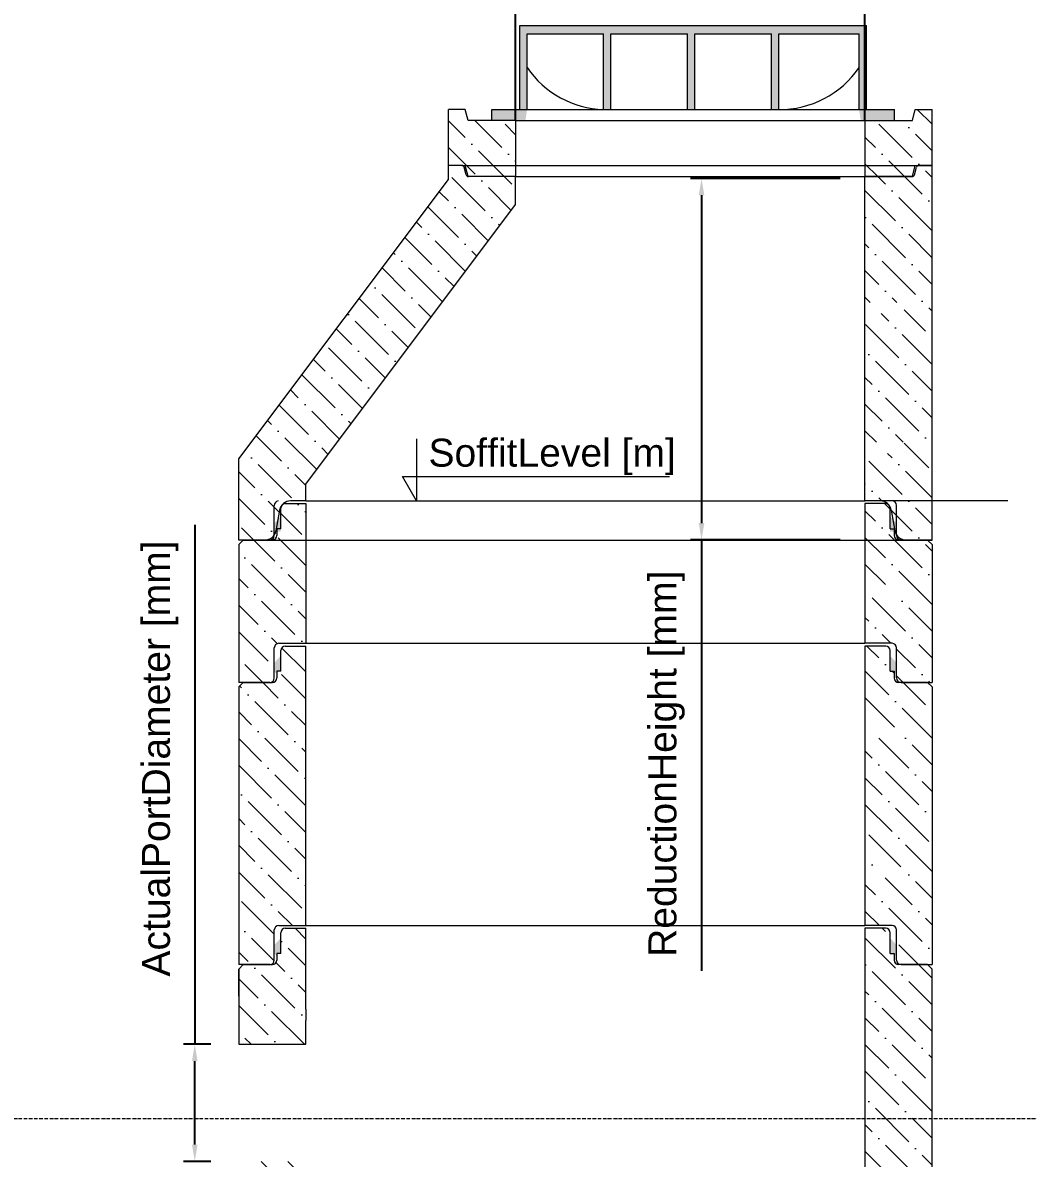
# Model space of a CAD drawing. Extents: x -36162 to -27468, y 13969 to 19902.
# Drawn here: x -34113 to -32314, y 15888 to 17919 of the extents above; entities that cross this region are included whole.
import ezdxf
from ezdxf.enums import TextEntityAlignment as Align

# ---------------------------------------------------------------- set-up
doc = ezdxf.new("R2010")
doc.units = 0
doc.header["$LTSCALE"] = 50
doc.header["$MEASUREMENT"] = 0
doc.linetypes.add('DASHDOT', pattern=[18.5, 12, -3, 0.5, -3])
doc.layers.get('0').update_dxf_attribs({"lineweight": 0})
doc.layers.get('DEFPOINTS').update_dxf_attribs({"lineweight": 0})
doc.layers.add('0_5', color=250, linetype='Continuous', lineweight=0)
doc.layers.add('BA_szr', color=7, linetype='Continuous', lineweight=5)
doc.styles.add('_TCW_TXTSTY_2', font='times.ttf', dxfattribs={"height": 1e-07})
doc.styles.add('_TCW_TXTSTY_4', font='arial.ttf', dxfattribs={"height": 50.000004})
doc.styles.add('_TCW_TXTSTY_5', font='times.ttf', dxfattribs={"height": 0.15})
doc.styles.add('BIKWYM', font='BIKROMSW.SHX', dxfattribs={"width": 0.85})
doc.styles.get("Standard").update_dxf_attribs({"font": 'arial.ttf', "height": 50.000004})
doc.dimstyles.get("Standard").update_dxf_attribs({"dimtxt": 0.18, "dimasz": 0.18, "dimexe": 0.18, "dimexo": 0.0625, "dimgap": 0.09, "dimtad": 0, "dimtih": 1, "dimtoh": 1, "dimdec": 4, "dimzin": 0, "dimdsep": 46, "dimtxsty": 'Standard', "dimcen": 0.09, "dimadec": 0, "dimazin": 0, "dimtfac": 1, "dimtdec": 4, "dimtofl": 0, "dimtmove": 0, "dimatfit": 3, "dimfxl": 1, "dimtolj": 1, "dimtzin": 0, "dimarcsym": 0})

# ---------------------------------------------------------------- blocks, each defined once
blk = doc.blocks.new('*D24')
at = {"layer": '0_5', "color": 0, "linetype": 'ByBlock', "lineweight": -2, "transparency": 16777216}
for p, q in [((-32650.6, 17640.5), (-32918.4, 17640.5)), ((-32898.4, 17610.5), (-32898.4, 17024.3)), ((-32650.6, 16994.3), (-32918.4, 16994.3)), ((-32898.4, 16994.3), (-32898.4, 16223.3))]:
    blk.add_line(p, q, dxfattribs=at)
at = {"layer": '0_5', "color": 0, "transparency": 16777216}
for points in [[(-32903.4, 17610.5), (-32893.4, 17610.5), (-32898.4, 17640.5)], [(-32903.4, 17024.3), (-32893.4, 17024.3), (-32898.4, 16994.3)]]:
    blk.add_solid(points, dxfattribs=at)
at = {"layer": 'DEFPOINTS', "color": 0, "transparency": 16777216}
for p in [(-32898.4, 17640.5), (-32600.6, 17640.5), (-32600.6, 16994.3)]:
    blk.add_point(p, dxfattribs=at)
at = {"layer": '0_5', "color": 0, "transparency": 16777216, "insert": (-32960.8, 16593.8), "char_height": 50, "attachment_point": 5, "rotation": 90}
blk.add_mtext('\\A1;ReductionHeight [mm]', dxfattribs=at)
blk = doc.blocks.new('*D31')
at = {"layer": '0_5', "color": 0, "linetype": 'ByBlock', "lineweight": -2, "transparency": 16777216}
for p, q in [((-33804.8, 17021), (-33804.8, 16092)), ((-33776, 16092), (-33824.8, 16092)), ((-33804.8, 15912.7), (-33804.8, 16062)), ((-33776, 15882.7), (-33824.8, 15882.7))]:
    blk.add_line(p, q, dxfattribs=at)
at = {"layer": '0_5', "color": 0, "transparency": 16777216}
for points in [[(-33809.8, 16062), (-33799.8, 16062), (-33804.8, 16092)], [(-33809.8, 15912.7), (-33799.8, 15912.7), (-33804.8, 15882.7)]]:
    blk.add_solid(points, dxfattribs=at)
at = {"layer": 'DEFPOINTS', "color": 0, "transparency": 16777216}
for p in [(-33804.8, 16092), (-33726, 16092), (-33726, 15882.7)]:
    blk.add_point(p, dxfattribs=at)
at = {"layer": '0_5', "color": 0, "transparency": 16777216, "insert": (-33866.7, 16603.2), "char_height": 50, "attachment_point": 5, "rotation": 90}
blk.add_mtext('\\A1;ActualPortDiameter [mm]', dxfattribs=at)
blk = doc.blocks.new('WYM-ST3')
for q in [(-7.5, 7.5), (-7.5, -7.5), (-3.75, 0)]:
    blk.add_line((0, 0), q)
blk = doc.blocks.new('*D41')
at = {"linetype": 'ByBlock', "lineweight": -2, "transparency": 16777216}
blk.add_arc((-28865.3, 15882.7), 735.8, 202.6557, 269.8443, dxfattribs=at)
at = {"layer": '0_5', "color": 0, "linetype": 'ByBlock', "lineweight": -2, "transparency": 16777216}
for p, q in [((-33231, 17744), (-33231, 18035.8)), ((-32606, 17744), (-32606, 18035.8)), ((-32636, 18015.8), (-33201, 18015.8))]:
    blk.add_line(p, q, dxfattribs=at)
at = {"layer": '0_5', "color": 0, "transparency": 16777216}
for points in [[(-33201, 18020.8), (-33201, 18010.8), (-33231, 18015.8)], [(-32636, 18020.8), (-32636, 18010.8), (-32606, 18015.8)]]:
    blk.add_solid(points, dxfattribs=at)
at = {"layer": 'DEFPOINTS', "color": 0, "transparency": 16777216}
for p in [(-33231, 18015.8), (-33231, 17644), (-32606, 17644), (-28865.3, 16739.4), (-28743.6, 15933.1), (-29561.9, 15594.2), (-29385.6, 15362.4), (-28865.3, 15026.7)]:
    blk.add_point(p, dxfattribs=at)
at = {"lineweight": -2, "transparency": 16777216, "xscale": 2, "yscale": 2, "zscale": 2}
for p, rotation in [((-29545.1, 15601.1), 112.5778683454403), ((-28865.3, 15146.9), 359.9221316545593)]:
    blk.add_blockref('WYM-ST3', p, dxfattribs=dict(at, rotation=rotation))
at = {"color": 7, "transparency": 16777216, "insert": (-29260.8, 15290.9), "char_height": 30, "attachment_point": 5, "rotation": 326.25, "style": 'BIKWYM'}
blk.add_mtext('\\A1;68°', dxfattribs=at)
at = {"layer": '0_5', "color": 0, "transparency": 16777216, "insert": (-32918.5, 18078.6), "char_height": 50, "attachment_point": 5}
blk.add_mtext('\\A1;AccessLengthOrRadius [mm]', dxfattribs=at)

msp = doc.modelspace()

# ---------------------------------------------------------------- hatches: boundary and pattern name
at = {"layer": '0_5', "linetype": 'Continuous', "lineweight": 0}
h = msp.add_hatch(dxfattribs=at)
h.set_pattern_fill('ANSI36', angle=90, style=0)
h.paths.add_polyline_path([(-33210.4, 17899.3), (-33073.5, 17899.3), (-33073.5, 17764), (-33060.4, 17764), (-33060.4, 17899.3), (-32923.5, 17899.3), (-32923.5, 17764), (-32910.4, 17764), (-32910.4, 17899.3), (-32773.5, 17899.3), (-32773.5, 17764), (-32760.4, 17764), (-32760.4, 17899.3), (-32616.6, 17899.3), (-32616.6, 17764), (-32603.5, 17764), (-32603.5, 17914), (-33223.5, 17914), (-33223.5, 17764), (-33210.4, 17764)])
h = msp.add_hatch(dxfattribs=at)
h.set_pattern_fill('ANSI36', angle=90, style=0)
h.paths.add_polyline_path([(-33210.4, 17764), (-33273.5, 17764), (-33273.5, 17744), (-33213.5, 17744)])
h.paths.add_polyline_path([(-32553.5, 17764), (-32616.6, 17764), (-32613.5, 17744), (-32553.5, 17744)])
h = msp.add_hatch(dxfattribs=at)
h.set_pattern_fill('ANSI36', angle=90, style=0)
h.paths.add_polyline_path([(-33210.4, 17764), (-33273.5, 17764), (-33273.5, 17744), (-33213.5, 17744)])
h.paths.add_polyline_path([(-32553.5, 17764), (-32616.6, 17764), (-32613.5, 17744), (-32553.5, 17744)])
h = msp.add_hatch(dxfattribs=at)
h.set_pattern_fill('ANSI36', angle=90, style=0)
h.paths.add_polyline_path([(-33662.5, 17024), (-33651, 17036.7), (-33651, 17027.5), (-33651, 17009), (-33658, 17009), (-33658, 17003), (-33662.5, 17009)])
h = msp.add_hatch(dxfattribs=at)
h.set_pattern_fill('ANSI36', angle=90, style=0)
h.paths.add_polyline_path([(-32549.5, 17024), (-32561, 17036.7), (-32561, 17027.5), (-32561, 17009), (-32554, 17009), (-32554, 17003), (-32549.5, 17009)])
h = msp.add_hatch(dxfattribs=at)
h.set_pattern_fill('ANSI36', angle=90, style=0)
h.paths.add_polyline_path([(-33662.5, 16774.2), (-33651, 16787), (-33651, 16777.7), (-33651, 16759.2), (-33658, 16759.2), (-33658, 16753.2), (-33662.5, 16759.2)])
h = msp.add_hatch(dxfattribs=at)
h.set_pattern_fill('ANSI36', angle=90, style=0)
h.paths.add_polyline_path([(-32549.5, 16774.2), (-32561, 16787), (-32561, 16777.7), (-32561, 16759.2), (-32554, 16759.2), (-32554, 16753.2), (-32549.5, 16759.2)])
h = msp.add_hatch(dxfattribs=at)
h.set_pattern_fill('ANSI36', angle=90, style=0)
h.paths.add_polyline_path([(-33662.5, 16269.5), (-33651, 16282.2), (-33651, 16273), (-33651, 16254.5), (-33658, 16254.5), (-33658, 16248.5), (-33662.5, 16254.5)])
h = msp.add_hatch(dxfattribs=at)
h.set_pattern_fill('ANSI36', angle=90, style=0)
h.paths.add_polyline_path([(-32549.5, 16269.5), (-32561, 16282.2), (-32561, 16273), (-32561, 16254.5), (-32554, 16254.5), (-32554, 16248.5), (-32549.5, 16254.5)])
at = {"layer": 'BA_szr', "linetype": 'Continuous', "lineweight": 0}
h = msp.add_hatch(dxfattribs=at)
h.set_pattern_fill('ANSI36', color=256, scale=270, angle=90, style=0)
h.paths.add_polyline_path([(-33321, 17664), (-33316, 17644), (-33231, 17644), (-33231, 17744), (-33273.5, 17744), (-33316, 17744), (-33321, 17764), (-33351, 17764), (-33351, 17664)])
h = msp.add_hatch(dxfattribs=at)
h.set_pattern_fill('ANSI36', color=256, scale=270, angle=90, style=0)
h.paths.add_polyline_path([(-32486, 17664), (-32486, 17764), (-32516, 17764), (-32521, 17744), (-32606, 17744), (-32606, 17644), (-32606, 17644), (-32521, 17644), (-32516, 17664), (-32486, 17664)])
h = msp.add_hatch(dxfattribs=at)
h.set_pattern_fill('ANSI36', color=256, scale=270, angle=90, style=0)
h.paths.add_polyline_path([(-33726, 16994), (-33726, 17139), (-33351, 17639), (-33351, 17664), (-33326.9, 17664), (-33326.5, 17664), (-33326.1, 17663.9), (-33325.7, 17663.8), (-33325.3, 17663.7), (-33325, 17663.5), (-33324.6, 17663.3), (-33324.3, 17663), (-33324, 17662.8), (-33323.8, 17662.5), (-33323.5, 17662.1), (-33323.3, 17661.8), (-33323.2, 17661.4), (-33323, 17661), (-33319.3, 17646.9), (-33319.1, 17646.6), (-33319, 17646.2), (-33318.8, 17645.8), (-33318.6, 17645.5), (-33318.3, 17645.2), (-33318, 17644.9), (-33317.7, 17644.7), (-33317.3, 17644.5), (-33317, 17644.3), (-33316.6, 17644.2), (-33316.2, 17644.1), (-33315.8, 17644), (-33315.4, 17644), (-33231, 17644), (-33231, 17594), (-33606, 17094), (-33606, 17064), (-33633.3, 17064), (-33635.3, 17063.9), (-33637.3, 17063.6), (-33639.2, 17063.1), (-33641.1, 17062.4), (-33642.9, 17061.5), (-33644.6, 17060.5), (-33646.2, 17059.3), (-33647.7, 17057.9), (-33649, 17056.5), (-33650.1, 17054.8), (-33651.1, 17053.1), (-33652, 17051.3), (-33652.6, 17049.4), (-33653, 17047.5), (-33659.6, 17010.5), (-33660, 17008.6), (-33660.6, 17006.7), (-33661.5, 17004.9), (-33662.5, 17003.1), (-33663.6, 17001.5), (-33664.9, 17000), (-33666.4, 16998.7), (-33668, 16997.5), (-33669.7, 16996.4), (-33671.5, 16995.6), (-33673.4, 16994.9), (-33675.3, 16994.4), (-33677.3, 16994.1), (-33679.3, 16994)])
h = msp.add_hatch(dxfattribs=at)
h.set_pattern_fill('ANSI36', color=256, scale=270, angle=90, style=0)
h.paths.add_polyline_path([(-32510, 17656), (-32509.8, 17656), (-32509.6, 17656), (-32509.4, 17656), (-32509.2, 17656.1), (-32509, 17656.1), (-32508.8, 17656.2), (-32508.6, 17656.2), (-32508.4, 17656.3), (-32508.2, 17656.4), (-32508, 17656.5), (-32507.9, 17656.6), (-32507.7, 17656.7), (-32507.5, 17656.9), (-32507.4, 17657), (-32507.2, 17657.2), (-32507.1, 17657.3), (-32506.9, 17657.5), (-32506.8, 17657.6), (-32506.7, 17657.8), (-32506.6, 17658), (-32506.5, 17658.2), (-32506.4, 17658.4), (-32506.3, 17658.5), (-32506.2, 17658.7), (-32506.2, 17658.9)])
h.paths.add_polyline_path([(-32513, 17017.5), (-32513.2, 17018.5), (-32513.5, 17019.5), (-32513.8, 17020.5), (-32514.1, 17021.4), (-32514.5, 17022.4), (-32515, 17023.3), (-32515.5, 17024.2), (-32516.1, 17025.1), (-32516.6, 17025.9), (-32517.3, 17026.7), (-32518, 17027.5), (-32518.7, 17028.3), (-32519.4, 17029), (-32520.2, 17029.6), (-32521.1, 17030.3), (-32521.9, 17030.8), (-32522.8, 17031.4), (-32523.7, 17031.9), (-32524.6, 17032.3), (-32525.6, 17032.7), (-32526.6, 17033), (-32527.6, 17033.3), (-32528.6, 17033.6), (-32529.6, 17033.7), (-32530.6, 17033.9), (-32531.7, 17034), (-32532.7, 17034)])
h.paths.add_polyline_path([(-32552.4, 17010.5), (-32558.9, 17047.5), (-32558.9, 17047.5), (-32559.1, 17048.5), (-32559.4, 17049.5), (-32559.7, 17050.5), (-32560, 17051.4), (-32560.4, 17052.4), (-32560.9, 17053.3), (-32561.4, 17054.2), (-32562, 17055.1), (-32562.6, 17055.9), (-32563.2, 17056.7), (-32563.9, 17057.5), (-32564.6, 17058.3), (-32565.3, 17059), (-32566.1, 17059.6), (-32567, 17060.3), (-32567.8, 17060.8), (-32568.7, 17061.4), (-32569.6, 17061.9), (-32570.6, 17062.3), (-32571.5, 17062.7), (-32572.5, 17063), (-32573.5, 17063.3), (-32574.5, 17063.6), (-32575.5, 17063.7), (-32576.5, 17063.9), (-32577.6, 17064), (-32578.6, 17064), (-32578.6, 17064), (-32606, 17064), (-32606, 17094), (-32606, 17149), (-32536, 17149), (-32536, 17169), (-32606, 17169), (-32606, 17399), (-32536, 17399), (-32536, 17419), (-32606, 17419), (-32606, 17594), (-32606, 17644), (-32521.5, 17644), (-32521.5, 17644), (-32521.3, 17644), (-32521.1, 17644), (-32520.9, 17644), (-32520.7, 17644.1), (-32520.5, 17644.1), (-32520.3, 17644.2), (-32520.1, 17644.2), (-32519.9, 17644.3), (-32519.7, 17644.4), (-32519.5, 17644.5), (-32519.4, 17644.6), (-32519.2, 17644.7), (-32519, 17644.9), (-32518.9, 17645), (-32518.7, 17645.2), (-32518.6, 17645.3), (-32518.4, 17645.5), (-32518.3, 17645.6), (-32518.2, 17645.8), (-32518.1, 17646), (-32518, 17646.2), (-32517.9, 17646.4), (-32517.8, 17646.5), (-32517.7, 17646.7), (-32517.7, 17646.9), (-32517.7, 17646.9), (-32513.9, 17661), (-32510, 17664), (-32486, 17664), (-32486, 17639), (-32486, 17139), (-32486, 16994), (-32532.7, 16994)])
h = msp.add_hatch(dxfattribs=at)
h.set_pattern_fill('ANSI36', color=256, scale=270, angle=90, style=0)
h.paths.add_polyline_path([(-33726, 16986), (-33726, 16739.2), (-33670.5, 16739.2), (-33669.6, 16739.3), (-33668.8, 16739.4), (-33668, 16739.6), (-33667.2, 16739.9), (-33666.5, 16740.3), (-33665.8, 16740.8), (-33665.1, 16741.3), (-33664.5, 16741.9), (-33664, 16742.5), (-33663.5, 16743.2), (-33663.2, 16744), (-33662.9, 16744.8), (-33662.6, 16745.6), (-33662.5, 16746.4), (-33662.5, 16747.2), (-33662.5, 16801.2), (-33662.4, 16802.1), (-33662.3, 16802.9), (-33662.1, 16803.7), (-33661.8, 16804.5), (-33661.4, 16805.2), (-33660.9, 16805.9), (-33660.4, 16806.6), (-33659.8, 16807.2), (-33659.2, 16807.7), (-33658.5, 16808.2), (-33657.7, 16808.5), (-33656.9, 16808.8), (-33656.1, 16809.1), (-33655.3, 16809.2), (-33654.5, 16809.2), (-33606, 16809.2), (-33606, 17059), (-33643, 17059), (-33643.8, 17058.9), (-33644.5, 17058.8), (-33645.3, 17058.6), (-33646, 17058.4), (-33646.7, 17058), (-33647.4, 17057.6), (-33648, 17057.2), (-33648.6, 17056.6), (-33649.2, 17056.1), (-33649.6, 17055.4), (-33650, 17054.8), (-33650.4, 17054), (-33650.6, 17053.3), (-33650.8, 17052.5), (-33650.9, 17051.8), (-33651, 17051), (-33651, 17014), (-33658, 17014), (-33658, 17002), (-33658, 17001.1), (-33658.1, 17000.3), (-33658.4, 16999.5), (-33658.7, 16998.7), (-33659, 16998), (-33659.5, 16997.3), (-33660, 16996.6), (-33660.6, 16996), (-33661.3, 16995.5), (-33662, 16995.1), (-33662.7, 16994.7), (-33663.5, 16994.4), (-33664.3, 16994.2), (-33665.1, 16994), (-33666, 16994), (-33718, 16994)])
h = msp.add_hatch(dxfattribs=at)
h.set_pattern_fill('ANSI36', color=256, scale=270, angle=90, style=0)
h.paths.add_polyline_path([(-32606, 16809.2), (-32606, 16894.2), (-32536, 16894.2), (-32536, 16914.2), (-32606, 16914.2), (-32606, 17059), (-32569, 17059), (-32568.1, 17058.9), (-32567.3, 17058.8), (-32566.5, 17058.6), (-32565.7, 17058.3), (-32565, 17057.9), (-32564.3, 17057.5), (-32563.6, 17056.9), (-32563, 17056.3), (-32562.5, 17055.7), (-32562, 17055), (-32561.7, 17054.2), (-32561.4, 17053.5), (-32561.1, 17052.6), (-32561, 17051.8), (-32561, 17051), (-32561, 17014), (-32554, 17014), (-32554, 17002), (-32553.9, 17001.1), (-32553.8, 17000.3), (-32553.6, 16999.5), (-32553.3, 16998.7), (-32552.9, 16998), (-32552.4, 16997.3), (-32551.9, 16996.6), (-32551.3, 16996), (-32550.7, 16995.5), (-32550, 16995.1), (-32549.2, 16994.7), (-32548.4, 16994.4), (-32547.6, 16994.2), (-32546.8, 16994), (-32546, 16994), (-32541.5, 16994), (-32494, 16994), (-32486, 16986), (-32486, 16739.2), (-32494, 16739.2), (-32541.5, 16739.2), (-32542.3, 16739.3), (-32543.1, 16739.4), (-32543.9, 16739.6), (-32544.7, 16739.9), (-32545.5, 16740.3), (-32546.2, 16740.8), (-32546.8, 16741.3), (-32547.4, 16741.9), (-32547.9, 16742.5), (-32548.4, 16743.2), (-32548.8, 16744), (-32549.1, 16744.8), (-32549.3, 16745.6), (-32549.4, 16746.4), (-32549.5, 16747.2), (-32549.5, 16801.2), (-32549.5, 16802.1), (-32549.6, 16802.9), (-32549.9, 16803.7), (-32550.2, 16804.5), (-32550.5, 16805.2), (-32551, 16805.9), (-32551.5, 16806.6), (-32552.1, 16807.2), (-32552.8, 16807.7), (-32553.5, 16808.2), (-32554.2, 16808.5), (-32555, 16808.8), (-32555.8, 16809.1), (-32556.6, 16809.2), (-32557.5, 16809.2)])
h = msp.add_hatch(dxfattribs=at)
h.set_pattern_fill('ANSI36', color=256, scale=270, angle=90, style=0)
h.paths.add_polyline_path([(-33726, 16731.2), (-33726, 16234.5), (-33718, 16234.5), (-33670.5, 16234.5), (-33669.6, 16234.5), (-33668.8, 16234.7), (-33668, 16234.9), (-33667.2, 16235.2), (-33666.5, 16235.6), (-33665.8, 16236), (-33665.1, 16236.5), (-33664.5, 16237.1), (-33664, 16237.8), (-33663.5, 16238.5), (-33663.2, 16239.2), (-33662.9, 16240), (-33662.6, 16240.8), (-33662.5, 16241.6), (-33662.5, 16242.5), (-33662.5, 16296.5), (-33662.4, 16297.3), (-33662.3, 16298.1), (-33662.1, 16299), (-33661.8, 16299.7), (-33661.4, 16300.5), (-33660.9, 16301.2), (-33660.4, 16301.8), (-33659.8, 16302.4), (-33659.2, 16303), (-33658.5, 16303.4), (-33657.7, 16303.8), (-33656.9, 16304.1), (-33656.1, 16304.3), (-33655.3, 16304.4), (-33654.5, 16304.5), (-33606, 16304.5), (-33606, 16804.2), (-33643, 16804.2), (-33643.8, 16804.2), (-33644.5, 16804.1), (-33645.3, 16803.9), (-33646, 16803.6), (-33646.7, 16803.3), (-33647.4, 16802.9), (-33648, 16802.4), (-33648.6, 16801.9), (-33649.2, 16801.3), (-33649.6, 16800.7), (-33650, 16800), (-33650.4, 16799.3), (-33650.6, 16798.6), (-33650.8, 16797.8), (-33650.9, 16797), (-33651, 16796.2), (-33651, 16759.2), (-33658, 16759.2), (-33658, 16747.2), (-33658, 16746.4), (-33658.1, 16745.6), (-33658.4, 16744.8), (-33658.7, 16744), (-33659, 16743.2), (-33659.5, 16742.5), (-33660, 16741.9), (-33660.6, 16741.3), (-33661.3, 16740.8), (-33662, 16740.3), (-33662.7, 16739.9), (-33663.5, 16739.6), (-33664.3, 16739.4), (-33665.1, 16739.3), (-33666, 16739.2), (-33670.5, 16739.2), (-33718, 16739.2)])
h = msp.add_hatch(dxfattribs=at)
h.set_pattern_fill('ANSI36', color=256, scale=270, angle=90, style=0)
h.paths.add_polyline_path([(-32606, 16304.5), (-32606, 16389.5), (-32536, 16389.5), (-32536, 16409.5), (-32606, 16409.5), (-32606, 16639.5), (-32536, 16639.5), (-32536, 16659.5), (-32606, 16659.5), (-32606, 16804.2), (-32569, 16804.2), (-32568.1, 16804.2), (-32567.3, 16804.1), (-32566.5, 16803.8), (-32565.7, 16803.5), (-32565, 16803.2), (-32564.3, 16802.7), (-32563.6, 16802.2), (-32563, 16801.6), (-32562.5, 16800.9), (-32562, 16800.2), (-32561.7, 16799.5), (-32561.4, 16798.7), (-32561.1, 16797.9), (-32561, 16797.1), (-32561, 16796.2), (-32561, 16759.2), (-32554, 16759.2), (-32554, 16747.2), (-32553.9, 16746.4), (-32553.8, 16745.6), (-32553.6, 16744.8), (-32553.3, 16744), (-32552.9, 16743.2), (-32552.4, 16742.5), (-32551.9, 16741.9), (-32551.3, 16741.3), (-32550.7, 16740.8), (-32550, 16740.3), (-32549.2, 16739.9), (-32548.4, 16739.6), (-32547.6, 16739.4), (-32546.8, 16739.3), (-32546, 16739.2), (-32494, 16739.2), (-32486, 16731.2), (-32486, 16234.5), (-32494, 16234.5), (-32541.5, 16234.5), (-32542.3, 16234.5), (-32543.1, 16234.7), (-32543.9, 16234.9), (-32544.7, 16235.2), (-32545.5, 16235.6), (-32546.2, 16236), (-32546.8, 16236.5), (-32547.4, 16237.1), (-32547.9, 16237.8), (-32548.4, 16238.5), (-32548.8, 16239.2), (-32549.1, 16240), (-32549.3, 16240.8), (-32549.4, 16241.6), (-32549.5, 16242.5), (-32549.5, 16296.5), (-32549.5, 16297.3), (-32549.6, 16298.1), (-32549.9, 16299), (-32550.2, 16299.7), (-32550.5, 16300.5), (-32551, 16301.2), (-32551.5, 16301.8), (-32552.1, 16302.4), (-32552.8, 16303), (-32553.5, 16303.4), (-32554.2, 16303.8), (-32555, 16304.1), (-32555.8, 16304.3), (-32556.6, 16304.4), (-32557.5, 16304.5)])
h = msp.add_hatch(dxfattribs=at)
h.set_pattern_fill('ANSI36', color=256, scale=270, angle=90, style=0)
h.paths.add_polyline_path([(-33726, 16092), (-33606, 16092), (-33606, 16299.5), (-33643, 16299.5), (-33643.8, 16299.4), (-33644.5, 16299.3), (-33645.3, 16299.1), (-33646, 16298.9), (-33646.7, 16298.5), (-33647.4, 16298.1), (-33648, 16297.7), (-33648.6, 16297.1), (-33649.2, 16296.6), (-33649.6, 16295.9), (-33650, 16295.3), (-33650.4, 16294.5), (-33650.6, 16293.8), (-33650.8, 16293), (-33650.9, 16292.3), (-33651, 16291.5), (-33651, 16254.5), (-33658, 16254.5), (-33658, 16242.5), (-33658, 16241.6), (-33658.1, 16240.8), (-33658.4, 16240), (-33658.7, 16239.2), (-33659, 16238.5), (-33659.5, 16237.8), (-33660, 16237.1), (-33660.6, 16236.5), (-33661.3, 16236), (-33662, 16235.6), (-33662.7, 16235.2), (-33663.5, 16234.9), (-33664.3, 16234.7), (-33665.1, 16234.5), (-33666, 16234.5), (-33718, 16234.5), (-33726, 16226.5)])
h.paths.add_polyline_path([(-33606, 15882.7), (-33726, 15882.7), (-33726, 15229.7), (-33670.5, 15229.7), (-33669.6, 15229.8), (-33668.8, 15229.9), (-33668, 15230.1), (-33667.2, 15230.4), (-33666.5, 15230.8), (-33665.8, 15231.3), (-33665.1, 15231.8), (-33664.5, 15232.4), (-33664, 15233), (-33663.5, 15233.7), (-33663.2, 15234.5), (-33662.9, 15235.3), (-33662.6, 15236.1), (-33662.5, 15236.9), (-33662.5, 15237.7), (-33662.5, 15291.7), (-33662.4, 15292.6), (-33662.3, 15293.4), (-33662.1, 15294.2), (-33661.8, 15295), (-33661.4, 15295.7), (-33660.9, 15296.4), (-33660.4, 15297.1), (-33659.8, 15297.7), (-33659.2, 15298.2), (-33658.5, 15298.7), (-33657.7, 15299), (-33656.9, 15299.3), (-33656.1, 15299.6), (-33655.3, 15299.7), (-33654.5, 15299.7), (-33606, 15299.7)])
h = msp.add_hatch(dxfattribs=at)
h.set_pattern_fill('ANSI36', color=256, scale=270, angle=90, style=0)
h.paths.add_polyline_path([(-32549.5, 15237.7), (-32549.5, 15291.7), (-32549.5, 15292.1), (-32549.5, 15292.5), (-32549.6, 15292.9), (-32549.6, 15293.3), (-32549.7, 15293.7), (-32549.8, 15294.1), (-32550, 15294.5), (-32550.1, 15294.9), (-32550.3, 15295.3), (-32550.5, 15295.6), (-32550.7, 15296), (-32550.9, 15296.3), (-32551.1, 15296.6), (-32551.4, 15296.9), (-32551.7, 15297.2), (-32552, 15297.5), (-32552.3, 15297.8), (-32552.6, 15298.1), (-32552.9, 15298.3), (-32553.2, 15298.5), (-32553.6, 15298.7), (-32553.9, 15298.9), (-32554.3, 15299.1), (-32554.7, 15299.2), (-32555.1, 15299.4), (-32555.5, 15299.5), (-32555.9, 15299.6), (-32556.3, 15299.6), (-32556.7, 15299.7), (-32557.1, 15299.7), (-32557.5, 15299.7), (-32606, 15299.7), (-32606, 16299.5), (-32569, 16299.5), (-32568.6, 16299.5), (-32568.2, 16299.4), (-32567.8, 16299.4), (-32567.4, 16299.3), (-32567, 16299.2), (-32566.6, 16299.1), (-32566.2, 16299), (-32565.8, 16298.8), (-32565.4, 16298.7), (-32565.1, 16298.5), (-32564.7, 16298.3), (-32564.4, 16298), (-32564.1, 16297.8), (-32563.8, 16297.6), (-32563.5, 16297.3), (-32563.2, 16297), (-32562.9, 16296.7), (-32562.6, 16296.4), (-32562.4, 16296.1), (-32562.2, 16295.7), (-32562, 16295.4), (-32561.8, 16295), (-32561.6, 16294.6), (-32561.5, 16294.3), (-32561.3, 16293.9), (-32561.2, 16293.5), (-32561.1, 16293.1), (-32561.1, 16292.7), (-32561, 16292.3), (-32561, 16291.9), (-32561, 16291.5), (-32561, 16254.5), (-32554, 16254.5), (-32554, 16242.5), (-32554, 16242.1), (-32553.9, 16241.7), (-32553.9, 16241.3), (-32553.8, 16240.9), (-32553.7, 16240.5), (-32553.6, 16240.1), (-32553.5, 16239.7), (-32553.3, 16239.3), (-32553.2, 16239), (-32553, 16238.6), (-32552.8, 16238.2), (-32552.5, 16237.9), (-32552.3, 16237.6), (-32552, 16237.3), (-32551.8, 16237), (-32551.5, 16236.7), (-32551.2, 16236.4), (-32550.9, 16236.2), (-32550.5, 16235.9), (-32550.2, 16235.7), (-32549.9, 16235.5), (-32549.5, 16235.3), (-32549.1, 16235.1), (-32548.7, 16235), (-32548.4, 16234.8), (-32548, 16234.7), (-32547.6, 16234.6), (-32547.2, 16234.6), (-32546.8, 16234.5), (-32546.4, 16234.5), (-32546, 16234.5), (-32494, 16234.5), (-32486, 16226.5), (-32486, 15229.7), (-32494, 15229.7), (-32546, 15229.7)])

# ---------------------------------------------------------------- linework, layer by layer
at = {"color": 7}
for p, q in [((-33316, 17744), (-33321, 17764)), ((-33316, 17744), (-33321, 17764)), ((-32521, 17744), (-32516, 17764)), ((-32521, 17744), (-32516, 17764)), ((-33231, 17744), (-33316, 17744)), ((-33231, 17744), (-33316, 17744)), ((-32606, 17744), (-32521, 17744)), ((-32606, 17744), (-32521, 17744)), ((-33726, 16092), (-33606, 16092))]:
    msp.add_line(p, q, dxfattribs=at)
at = {"color": 7, "linetype": 'Continuous', "lineweight": 0}
msp.add_line((-32350.4, 17064), (-32606, 17064), dxfattribs=at)
at = {"color": 7, "linetype": 'DASHDOT', "ltscale": 0.01}
msp.add_line((-35683.1, 15959.3), (-30732.3, 15959.3), dxfattribs=at)
at = {"color": 7, "linetype": 'Continuous', "lineweight": 0, "flags": 128}
msp.add_lwpolyline([(-33408.3, 17174.8), (-33408.3, 17064), (-33433.1, 17107.7), (-32955.5, 17107.7)], dxfattribs=at)
at = {"layer": '0_5', "color": 7}
for p, q in [((-33223.5, 17764), (-33223.5, 17914)), ((-33223.5, 17914), (-32603.5, 17914)), ((-32603.5, 17764), (-32603.5, 17914)), ((-33210.4, 17899.3), (-33073.5, 17899.3)), ((-33210.4, 17764), (-33210.4, 17899.3)), ((-33073.5, 17764), (-33073.5, 17899.3)), ((-33060.4, 17764), (-33060.4, 17899.3)), ((-33060.4, 17899.3), (-32923.5, 17899.3)), ((-32923.5, 17764), (-32923.5, 17899.3)), ((-32910.4, 17764), (-32910.4, 17899.3)), ((-32910.4, 17899.3), (-32773.5, 17899.3)), ((-32773.5, 17764), (-32773.5, 17899.3)), ((-32760.4, 17764), (-32760.4, 17899.3)), ((-32760.4, 17899.3), (-32616.6, 17899.3)), ((-32616.6, 17764), (-32616.6, 17899.3)), ((-33321, 17764), (-33351, 17764)), ((-33351, 17664), (-33351, 17764)), ((-33321, 17764), (-33351, 17764)), ((-33273.5, 17764), (-32553.5, 17764)), ((-33273.5, 17744), (-33273.5, 17764)), ((-33273.5, 17764), (-33223.5, 17764)), ((-33273.5, 17764), (-32553.5, 17764)), ((-33273.5, 17744), (-33273.5, 17764)), ((-33273.5, 17764), (-33223.5, 17764)), ((-32553.5, 17744), (-32553.5, 17764)), ((-32553.5, 17744), (-32553.5, 17764)), ((-32516, 17764), (-32486, 17764)), ((-32516, 17764), (-32486, 17764)), ((-32486, 17664), (-32486, 17764)), ((-33231, 17744), (-33231, 17644)), ((-33231, 17744), (-32606, 17744)), ((-33231, 17744), (-32606, 17744)), ((-32606, 17744), (-32606, 17644)), ((-33326.9, 17664), (-32510, 17664)), ((-33316, 17644), (-33321, 17664)), ((-32521, 17644), (-32516, 17664)), ((-32516, 17664), (-32486, 17664)), ((-33726, 17139), (-33351, 17639)), ((-33231, 17644), (-33316, 17644)), ((-33231, 17644), (-32606, 17644)), ((-33231, 17644), (-32606, 17644)), ((-32606, 17644), (-32521, 17644)), ((-32486, 17139), (-32486, 17639)), ((-33606, 17094), (-33231, 17594)), ((-32606, 17094), (-32606, 17594)), ((-33606, 17064), (-32606, 17064)), ((-32557.5, 17064), (-32606, 17064)), ((-33662.5, 17002), (-33662.5, 17056)), ((-33651, 17014), (-33651, 17051)), ((-33643, 17059), (-33606, 17059)), ((-33606, 17059), (-33606, 16809.2)), ((-32606, 17059), (-32606, 16809.2)), ((-32569, 17059), (-32606, 17059)), ((-32561, 17014), (-32561, 17051)), ((-32549.5, 17002), (-32549.5, 17056)), ((-33658, 17014), (-33658, 17002)), ((-33651, 17014), (-33658, 17014)), ((-32561, 17014), (-32554, 17014)), ((-32554, 17014), (-32554, 17002)), ((-33726, 16986), (-33718, 16994)), ((-33670.5, 16994), (-33726, 16994)), ((-33726, 16986), (-33726, 16739.2)), ((-33718, 16994), (-33672.5, 16994)), ((-33718, 16994), (-33670.5, 16994)), ((-33718, 16994), (-33666, 16994)), ((-33679.3, 16994), (-32532.7, 16994)), ((-32494, 16994), (-32546, 16994)), ((-32494, 16994), (-32541.5, 16994)), ((-32541.5, 16994), (-32486, 16994)), ((-32494, 16994), (-32539.5, 16994)), ((-32486, 16986), (-32494, 16994)), ((-32494, 16994), (-32486, 16994)), ((-32486, 16986), (-32486, 16739.2)), ((-33662.5, 16747.2), (-33662.5, 16801.2)), ((-33654.5, 16809.2), (-33606, 16809.2)), ((-33643, 16804.2), (-33606, 16804.2)), ((-33606, 16809.2), (-32606, 16809.2)), ((-33606, 16304.5), (-33606, 16804.2)), ((-32557.5, 16809.2), (-32606, 16809.2)), ((-32606, 16804.2), (-32606, 16304.5)), ((-32569, 16804.2), (-32606, 16804.2)), ((-32549.5, 16747.2), (-32549.5, 16801.2)), ((-33651, 16759.2), (-33651, 16796.2)), ((-32561, 16759.2), (-32561, 16796.2)), ((-33651, 16759.2), (-33658, 16759.2)), ((-33658, 16759.2), (-33658, 16747.2)), ((-32561, 16759.2), (-32554, 16759.2)), ((-32554, 16759.2), (-32554, 16747.2)), ((-33670.5, 16739.2), (-33726, 16739.2)), ((-33726, 16731.2), (-33718, 16739.2)), ((-33718, 16739.2), (-33666, 16739.2)), ((-33718, 16739.2), (-33670.5, 16739.2)), ((-33718, 16739.2), (-33672.5, 16739.2)), ((-32494, 16739.2), (-32546, 16739.2)), ((-32541.5, 16739.2), (-32486, 16739.2)), ((-32494, 16739.2), (-32541.5, 16739.2)), ((-32494, 16739.2), (-32539.5, 16739.2)), ((-32486, 16731.2), (-32494, 16739.2)), ((-32494, 16739.2), (-32486, 16731.2)), ((-32494, 16739.2), (-32486, 16739.2)), ((-33726, 16731.2), (-33726, 16234.5)), ((-32486, 16731.2), (-32486, 16234.5)), ((-33662.5, 16242.5), (-33662.5, 16296.5)), ((-33654.5, 16304.5), (-33606, 16304.5)), ((-33651, 16254.5), (-33651, 16291.5)), ((-33643, 16299.5), (-33606, 16299.5)), ((-33606, 16304.5), (-32606, 16304.5)), ((-33606, 16154.7), (-33606, 16299.5)), ((-32557.5, 16304.5), (-32606, 16304.5)), ((-32606, 16299.5), (-32606, 15299.7)), ((-32606, 16299.5), (-32606, 16130.1)), ((-32569, 16299.5), (-32606, 16299.5)), ((-32561, 16254.5), (-32561, 16291.5)), ((-32549.5, 16242.5), (-32549.5, 16296.5)), ((-33658, 16254.5), (-33658, 16242.5)), ((-33651, 16254.5), (-33658, 16254.5)), ((-32561, 16254.5), (-32554, 16254.5)), ((-32554, 16254.5), (-32554, 16242.5)), ((-33670.5, 16234.5), (-33726, 16234.5)), ((-33726, 16226.5), (-33718, 16234.5)), ((-33718, 16234.5), (-33672.5, 16234.5)), ((-33718, 16234.5), (-33670.5, 16234.5)), ((-33718, 16234.5), (-33666, 16234.5)), ((-32494, 16234.5), (-32546, 16234.5)), ((-32541.5, 16234.5), (-32486, 16234.5)), ((-32494, 16234.5), (-32541.5, 16234.5)), ((-32494, 16234.5), (-32539.5, 16234.5)), ((-32486, 16226.5), (-32494, 16234.5)), ((-32494, 16234.5), (-32486, 16234.5)), ((-33726, 16178.3), (-33726, 16226.5)), ((-33726, 16226.5), (-33726, 16130.1)), ((-32486, 15229.7), (-32486, 16226.5)), ((-33606, 16154.7), (-33606, 16134.7)), ((-33726, 16130.1), (-33726, 16092)), ((-33606, 16092), (-33606, 16134.7))]:
    msp.add_line(p, q, dxfattribs=at)
at = {"layer": '0_5', "color": 7, "ltscale": 0.0625}
for p, q in [((-33351, 17639), (-33351, 17664)), ((-32486, 17639), (-32486, 17664))]:
    msp.add_line(p, q, dxfattribs=at)
at = {"layer": '0_5', "color": 7, "ltscale": 0.060179}
for p, q in [((-33326.9, 17664), (-33351, 17664)), ((-32486, 17664), (-32510, 17664))]:
    msp.add_line(p, q, dxfattribs=at)
at = {"layer": '0_5', "color": 7, "ltscale": 0.036417}
for p, q in [((-33319.3, 17646.9), (-33323, 17661)), ((-32517.7, 17646.9), (-32513.9, 17661))]:
    msp.add_line(p, q, dxfattribs=at)
at = {"layer": '0_5', "color": 7, "ltscale": 0.211077}
for p, q in [((-33231, 17644), (-33315.4, 17644)), ((-32521.5, 17644), (-32606, 17644))]:
    msp.add_line(p, q, dxfattribs=at)
at = {"layer": '0_5', "color": 7, "ltscale": 0.125}
for p, q in [((-33231, 17594), (-33231, 17644)), ((-32606, 17594), (-32606, 17644))]:
    msp.add_line(p, q, dxfattribs=at)
at = {"layer": '0_5', "color": 7, "ltscale": 0.3625}
for p, q in [((-33726, 16994), (-33726, 17139)), ((-32486, 16994), (-32486, 17139))]:
    msp.add_line(p, q, dxfattribs=at)
at = {"layer": '0_5', "color": 7, "ltscale": 0.075}
for p, q in [((-33606, 17064), (-33606, 17094)), ((-32606, 17064), (-32606, 17094))]:
    msp.add_line(p, q, dxfattribs=at)
at = {"layer": '0_5', "color": 7, "ltscale": 0.068438}
for p, q in [((-33606, 17064), (-33633.3, 17064)), ((-32578.6, 17064), (-32606, 17064))]:
    msp.add_line(p, q, dxfattribs=at)
at = {"layer": '0_5', "color": 7, "ltscale": 0.093789}
for p, q in [((-33653, 17047.5), (-33659.6, 17010.5)), ((-32558.9, 17047.5), (-32552.4, 17010.5))]:
    msp.add_line(p, q, dxfattribs=at)
at = {"layer": '0_5', "color": 7, "ltscale": 0.116795}
for p, q in [((-33679.3, 16994), (-33726, 16994)), ((-32486, 16994), (-32532.7, 16994))]:
    msp.add_line(p, q, dxfattribs=at)
at = {"layer": '0_5', "color": 7}
for centre, radius, start, end in [((-33068.2, 17936), 172.1, 214.3209, 268.2532), ((-33068.2, 17936), 172.1, 214.3209, 268.2532), ((-32758.5, 17935.8), 171.8, 269.3757, 325.7025), ((-32758.5, 17935.8), 171.8, 269.3757, 325.7025), ((-33326.9, 17660), 4, 15.0001, 89.9999), ((-32510, 17660), 4, 90.0001, 164.9999), ((-33315.4, 17648), 4, 195.0001, 269.9999), ((-32521.5, 17648), 4, 270.0001, 344.9999), ((-33654.5, 17056), 8, 98.7615, 180), ((-33633.3, 17044), 20, 90, 170), ((-32578.6, 17044), 20, 10, 90), ((-32557.5, 17056), 8, 0, 90), ((-33643, 17051), 8, 90, 180), ((-32569, 17051), 8, 0, 90), ((-33679.3, 17014), 20, 270, 350), ((-33670.5, 17002), 8, 270, 0), ((-33666, 17002), 8, 270, 0), ((-32546, 17002), 8, 180, 270), ((-32532.7, 17014), 20, 190, 270), ((-32541.5, 17002), 8, 180, 270), ((-33654.5, 16801.2), 8, 90, 180), ((-33643, 16796.2), 8, 90, 180), ((-32569, 16796.2), 8, 0, 90), ((-32557.5, 16801.2), 8, 0, 90), ((-33670.5, 16747.2), 8, 270, 0), ((-33666, 16747.2), 8, 270, 0), ((-32546, 16747.2), 8, 180, 270), ((-32541.5, 16747.2), 8, 180, 270), ((-33654.5, 16296.5), 8, 90, 180), ((-33643, 16291.5), 8, 90, 180), ((-32569, 16291.5), 8, 0, 90), ((-32557.5, 16296.5), 8, 0, 90), ((-33670.5, 16242.5), 8, 270, 0), ((-33666, 16242.5), 8, 270, 0), ((-32546, 16242.5), 8, 180, 270), ((-32541.5, 16242.5), 8, 180, 270)]:
    msp.add_arc(centre, radius, start, end, dxfattribs=at)

# ---------------------------------------------------------------- texts
at = {"color": 7, "linetype": 'Continuous'}
for s, height, style, p in [('klk', 0.0000001, '_TCW_TXTSTY_2', (-33861.6, 17652.9)), ('lkkllkkl', 0.15, '_TCW_TXTSTY_5', (-32349.3, 17295.8))]:
    msp.add_text(s, height=height, dxfattribs=dict(at, style=style)).set_placement(p, align=Align.TOP_LEFT)
at = {"layer": '0_5', "color": 7, "linetype": 'Continuous', "style": '_TCW_TXTSTY_4'}
msp.add_text('SoffitLevel [m]', height=50, dxfattribs=at).set_placement((-33386.8, 17175.2), align=Align.TOP_LEFT)

# ---------------------------------------------------------------- dimensions: what is measured, and where the dimension line sits
at = {"layer": '0_5', "color": 7}
dim = msp.add_linear_dim(base=(-33231, 18015.8), p1=(-32606, 17644), p2=(-33231, 17644), text='AccessLengthOrRadius [mm]', dimstyle='Standard', override={"dimtxt": 50.000004, "dimasz": 30, "dimexe": 20, "dimexo": 100, "dimgap": 30, "dimtad": 1, "dimtih": 0, "dimtoh": 0, "dimdec": 0, "dimrnd": 1e-07, "dimzin": 12, "dimtofl": 1}, dxfattribs=at)
dim.commit()
dim.dimension.update_dxf_attribs({"geometry": '*D41', "text_midpoint": (-32918.5, 18015.8), "dimtype": 160})
for base, p1, p2, text, override, picture, middle in [((-32898.4, 17640.5), (-32600.6, 16994.3), (-32600.6, 17640.5), 'ReductionHeight [mm]', {"dimtxt": 50.000004, "dimasz": 30, "dimexe": 20, "dimexo": 50, "dimgap": 30, "dimtad": 1, "dimtih": 0, "dimtoh": 0, "dimdec": 0, "dimrnd": 1e-07, "dimzin": 12, "dimtix": 1, "dimtofl": 1}, '*D24', (-32898.4, 16593.8)), ((-33804.8, 16092), (-33726, 15882.7), (-33726, 16092), 'ActualPortDiameter [mm]', {"dimtxt": 50.000004, "dimasz": 30, "dimexe": 20, "dimexo": 50, "dimgap": 30, "dimtad": 1, "dimtih": 0, "dimtoh": 0, "dimdec": 0, "dimrnd": 1e-07, "dimzin": 12, "dimcen": 2.5, "dimtfac": 30, "dimtix": 1, "dimtofl": 1, "dimtmove": 1}, '*D31', (-33804.8, 16603.2))]:
    dim = msp.add_linear_dim(base=base, p1=p1, p2=p2, angle=90, text=text, dimstyle='Standard', override=override, dxfattribs=at)
    dim.commit()
    dim.dimension.update_dxf_attribs({"geometry": picture, "text_midpoint": middle, "dimtype": 161})

doc.saveas('drawing.dxf')
